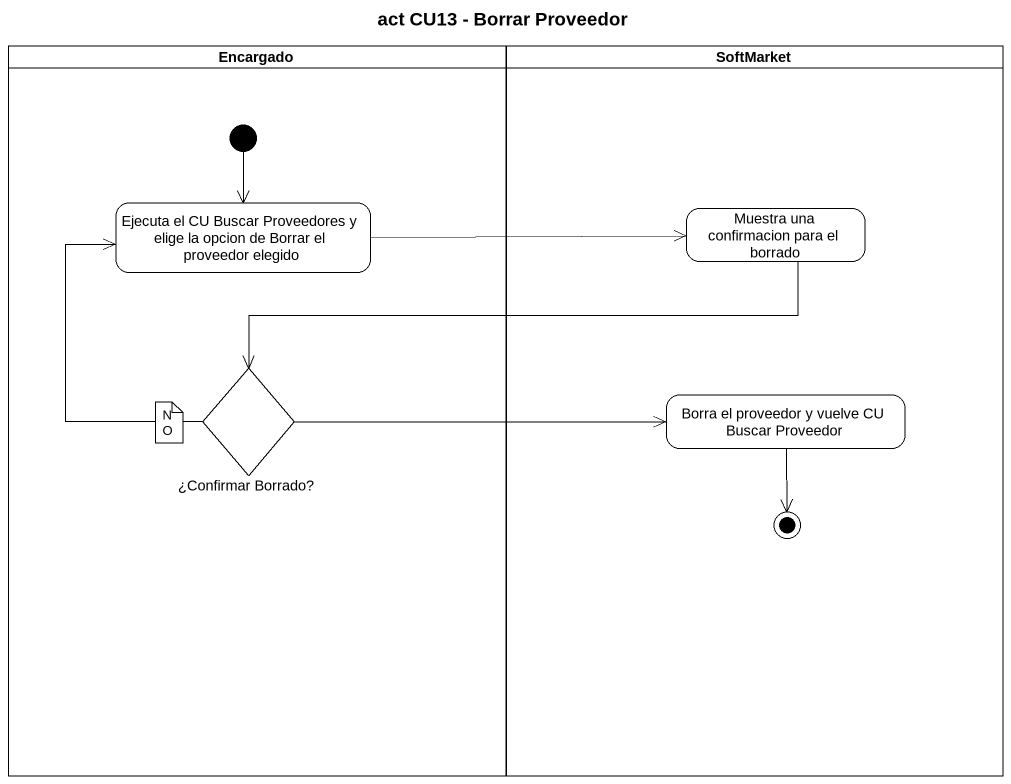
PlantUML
@startuml
title act CU13 - Borrar Proveedor
hide empty description
state Encargado <<partition>> {
  state "Ejecuta el CU Buscar Proveedores y elige la opcion de Borrar el proveedor elegido" as Ejecuta_el_CU_Buscar
  state "¿Confirmar Borrado?" as Confirmar_Borrado <<choice>>
  [*] --> Ejecuta_el_CU_Buscar
}
state SoftMarket <<partition>> {
  state "Muestra una confirmacion para el borrado" as Muestra_una_confirmacion
  state "Borra el proveedor y vuelve CU Buscar Proveedor" as Borra_el_proveedor_y_vuelve
  Borra_el_proveedor_y_vuelve --> [*]
}
Ejecuta_el_CU_Buscar -right-> Muestra_una_confirmacion
Muestra_una_confirmacion -left-> Confirmar_Borrado
Confirmar_Borrado -up-> Ejecuta_el_CU_Buscar
Confirmar_Borrado -right-> Borra_el_proveedor_y_vuelve
note as N1
  NO
end note
@enduml
